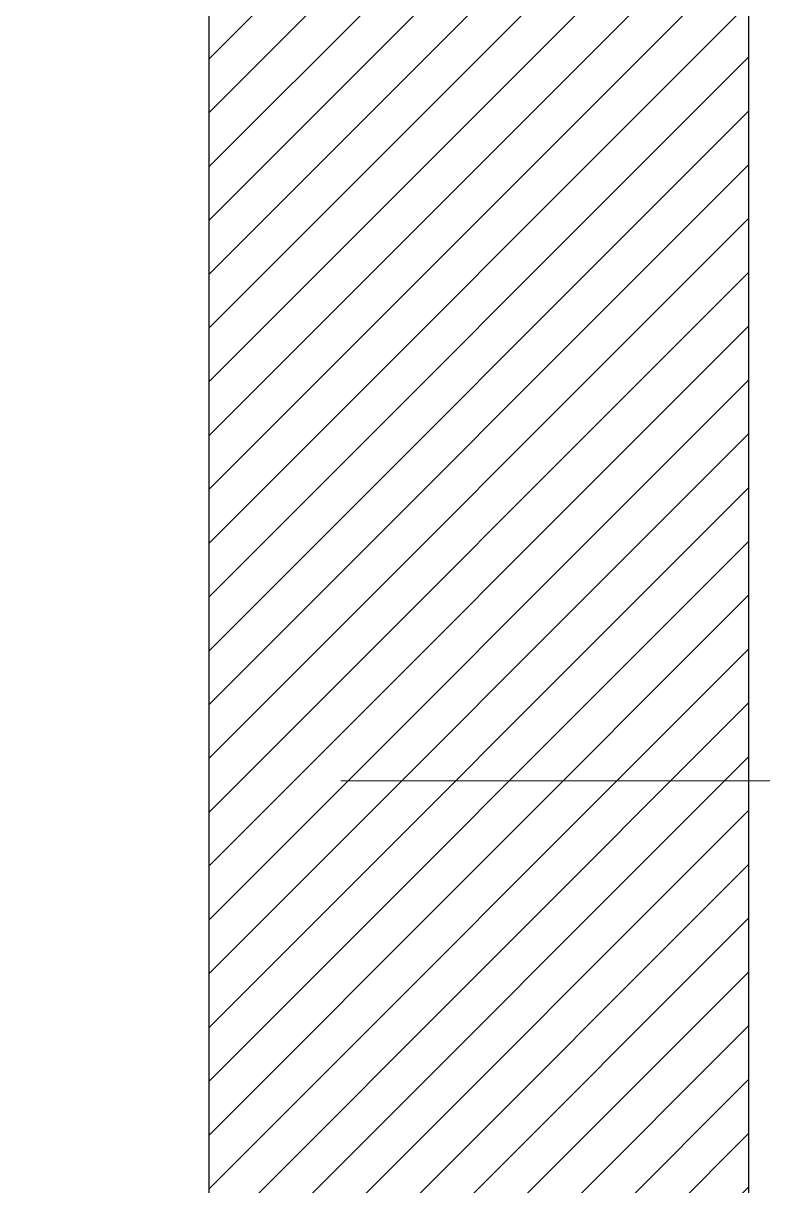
# Model space of a CAD drawing. Header units: inches. Extents: x -20583 to 399182, y -24453 to 525552.
# Drawn here: x 2626 to 3112, y 21896 to 22660 of the extents above; entities that cross this region are included whole.
import ezdxf

# ---------------------------------------------------------------- set-up
doc = ezdxf.new("R2010")
doc.units = ezdxf.units.IN
doc.header["$LTSCALE"] = 1000
doc.header["$MEASUREMENT"] = 0
doc.linetypes.add('DASHED', pattern=[0.75, 0.5, -0.25])
doc.linetypes.add('HIDDEN', pattern=[0.375, 0.25, -0.125])
for name, color, linetype in [('8', 8, 'Continuous'), ('A-Hidden', 8, 'HIDDEN'), ('Layer3', 3, 'Continuous'), ('Layer7', 8, 'Continuous')]:
    doc.layers.add(name, color=color, linetype=linetype)

# ---------------------------------------------------------------- blocks, each defined once
blk = doc.blocks.new('MAK-GF10 structrual elev A')
at = {"layer": 'Layer7'}
h = blk.add_hatch(dxfattribs=at)
h.set_pattern_fill('ANSI31', color=256, scale=200, style=0)
h.set_pattern_definition([(45, (-400019.973, -95237.583), (-17.6776695, 17.6776695), [])])
h.paths.add_polyline_path([(2747.58, 22562.05), (2769.56, 22562.05), (3102.38, 22562.05), (3102.38, 18762.05), (2747.58, 18762.05)])
h.paths.add_polyline_path([(2747.58, 23012.05), (3102.38, 23012.05), (3102.38, 22562.05), (2747.58, 22562.05)])
at = {"layer": 'Layer3'}
for p, q in [((2747.58, 23212.05, 0), (2747.58, 18562.05, 0)), ((3102.38, 23012.05, 0), (3102.38, 18762.05, 0))]:
    blk.add_line(p, q, dxfattribs=at)

msp = doc.modelspace()

# ---------------------------------------------------------------- linework, layer by layer
at = {"layer": 'A-Hidden', "linetype": 'DASHED', "lineweight": 0, "ltscale": 10}
msp.add_line((15334.45, 22162.55, 0), (2054.32, 22162.55, 0), dxfattribs=at)

# ---------------------------------------------------------------- block references
at = {"layer": '8', "color": 2}
msp.add_blockref('MAK-GF10 structrual elev A', (0, 0), dxfattribs=at)

doc.saveas('drawing.dxf')
